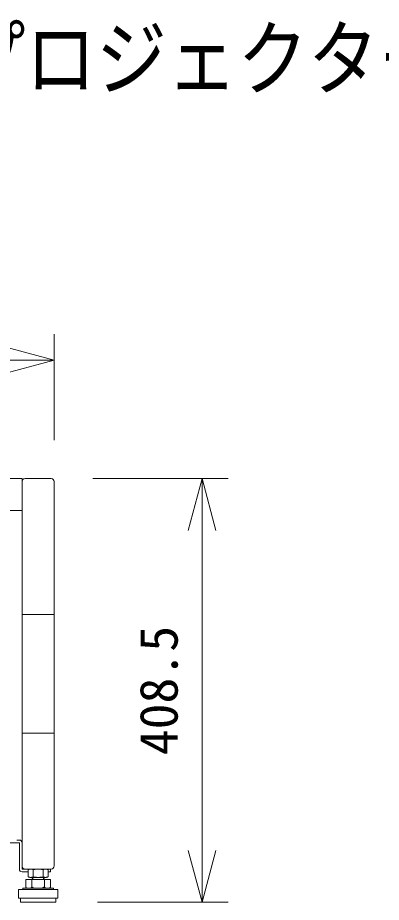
# Model space of a CAD drawing. Units: millimetres, scale not verified. Extents: x -62 to 63, y -57 to 57.
# Drawn here: x -15.47 to 2.04, y 14.17 to 56.8 of the extents above; entities that cross this region are included whole.
import ezdxf
from ezdxf.enums import TextEntityAlignment as Align

# ---------------------------------------------------------------- set-up
doc = ezdxf.new("R2010")
doc.units = ezdxf.units.MM
doc.header["$LTSCALE"] = 0.125
for name, color, linetype, lineweight in [('0-0_0', 7, 'Continuous', 20), ('0-4_SUNPO', 3, 'Continuous', 18), ('0-5_GAIKEI', 8, 'Continuous', 18)]:
    doc.layers.add(name, color=color, linetype=linetype, lineweight=lineweight)
doc.layers.add('0-1_MOJI1', color=7, linetype='Continuous')
doc.styles.add('ＭＳ ゴシック', font='')
doc.styles.get('ＭＳ ゴシック').set_extended_font_data('MS Gothic')

# ---------------------------------------------------------------- blocks, each defined once
blk = doc.blocks.new('_Open30')
at = {"layer": '0-0_0'}
blk.add_line((0, 0), (-1, 0), dxfattribs=at)
blk.add_lwpolyline([(-1, 0.26795), (0, 0), (-1, -0.26795)], dxfattribs=at)
blk = doc.blocks.new('D2')
at = {"layer": '0-4_SUNPO'}
for p, q in [((144.1884, 349.9483), (144.1884, 355.0531)), ((179.7884, 349.9483), (179.7884, 355.0531)), ((146.6884, 353.8031), (177.2884, 353.8031))]:
    blk.add_line(p, q, dxfattribs=at)
at = {"layer": '0-4_SUNPO', "xscale": 2.5, "yscale": 2.5, "rotation": 180}
blk.add_blockref('_Open30', (144.1884, 353.8031), dxfattribs=at)
at = {"layer": '0-4_SUNPO', "xscale": 2.5, "yscale": 2.5}
blk.add_blockref('_Open30', (179.7884, 353.8031), dxfattribs=at)
at = {"layer": '0-4_SUNPO', "color": 7, "style": 'ＭＳ ゴシック'}
blk.add_text('712', height=1.833, dxfattribs=at).set_placement((160.1134, 354.4281), align=Align.BOTTOM_LEFT)
blk = doc.blocks.new('D3')
at = {"layer": '0-4_SUNPO'}
for p, q in [((181.6384, 348.0983), (188.1548, 348.0983)), ((186.9048, 345.5983), (186.9048, 330.1733)), ((181.8634, 327.6733), (188.1548, 327.6733))]:
    blk.add_line(p, q, dxfattribs=at)
at = {"layer": '0-4_SUNPO', "xscale": 2.5, "yscale": 2.5}
for p, rotation in [((186.9048, 348.0983), 90), ((186.9048, 327.6733), 270)]:
    blk.add_blockref('_Open30', p, dxfattribs=dict(at, rotation=rotation))
at = {"layer": '0-4_SUNPO', "color": 7, "style": 'ＭＳ ゴシック'}
blk.add_text('408.5', height=1.833, rotation=90, dxfattribs=at).set_placement((186.2798, 334.7608), align=Align.BOTTOM_LEFT)

msp = doc.modelspace()

# ---------------------------------------------------------------- linework, layer by layer
at = {"layer": '0-5_GAIKEI', "color": 7}
for p, q in [((-47.7593, 34.5929), (-15.2593, 34.5929)), ((-15.2593, 15.7679), (-15.2593, 34.5929)), ((-15.1093, 34.5929), (-13.8593, 34.5929)), ((-13.7093, 15.9179), (-13.7093, 34.4429)), ((-15.2593, 33.0429), (-47.7593, 33.0429)), ((-15.5093, 17.1679), (-15.3893, 17.1679)), ((-31.2207, 17.0379), (-15.3893, 17.0379)), ((-15.3893, 15.7679), (-15.3893, 17.0379)), ((-15.2593, 15.6379), (-14.9606, 15.6379)), ((-14.957, 15.7399), (-14.9606, 15.7372)), ((-14.9606, 15.3985), (-14.9606, 15.7372)), ((-14.7729, 15.3679), (-14.7729, 15.3229)), ((-14.7343, 15.3679), (-14.7343, 15.2679)), ((-14.2343, 15.2679), (-14.2343, 15.3679)), ((-14.1956, 15.3679), (-14.1956, 15.3229)), ((-14.0079, 15.3985), (-14.0079, 15.7372)), ((-13.8893, 15.6379), (-14.0079, 15.6379)), ((-13.8893, 15.7679), (-13.8893, 15.6379)), ((-15.0843, 15.2679), (-13.8843, 15.2679)), ((-15.0843, 15.2679), (-15.0843, 14.9328)), ((-14.7729, 15.3229), (-14.7343, 15.3229)), ((-14.2343, 15.3229), (-14.1956, 15.3229)), ((-13.8843, 15.2679), (-13.8843, 14.9328)), ((-13.8843, 14.9311), (-13.8843, 14.9316)), ((-15.4268, 14.7679), (-15.4268, 14.3679)), ((-13.5668, 14.7929), (-15.4018, 14.7929)), ((-15.2205, 14.8429), (-15.2205, 14.7929)), ((-15.2205, 14.8429), (-13.748, 14.8429)), ((-13.748, 14.7929), (-13.748, 14.8429)), ((-13.5418, 14.3679), (-13.5418, 14.7679)), ((-15.3343, 14.3679), (-15.3343, 14.1679)), ((-13.6343, 14.1679), (-15.3343, 14.1679)), ((-13.6343, 14.1679), (-13.6343, 14.3679))]:
    msp.add_line(p, q, dxfattribs=at)
at = {"layer": '0-5_GAIKEI', "color": 1}
for p, q in [((-13.7093, 34.4429), (-13.7093, 28.0429)), ((-15.2593, 28.0429), (-13.7093, 28.0429)), ((-13.7093, 22.3179), (-15.2593, 22.3179)), ((-15.2593, 15.7679), (-13.8593, 15.7679)), ((-14.8712, 15.3679), (-14.0973, 15.3679)), ((-14.7224, 15.3985), (-14.7224, 15.7372)), ((-14.2461, 15.3985), (-14.2461, 15.7372)), ((-14.7843, 15.2679), (-14.7843, 14.9328)), ((-14.1843, 15.2679), (-14.1843, 14.9318)), ((-13.5418, 14.3679), (-15.4268, 14.3679))]:
    msp.add_line(p, q, dxfattribs=at)
for points in [[(-14.5776, 15.7642), (-14.5987, 15.7629), (-14.6198, 15.7609), (-14.6408, 15.7582), (-14.6616, 15.7546), (-14.6821, 15.75), (-14.7024, 15.7442), (-14.7224, 15.7372), (-14.7323, 15.7442), (-14.7424, 15.7499), (-14.7526, 15.7545), (-14.7629, 15.7582), (-14.7733, 15.7609), (-14.7837, 15.7628), (-14.7942, 15.7642), (-14.8047, 15.765), (-14.8152, 15.7654), (-14.8257, 15.7656), (-14.8362, 15.7656), (-14.8467, 15.7656), (-14.8572, 15.7656), (-14.8677, 15.7654), (-14.8783, 15.765), (-14.8888, 15.7642), (-14.8993, 15.7628), (-14.9097, 15.7609), (-14.9201, 15.7581), (-14.9304, 15.7545), (-14.9406, 15.7499), (-14.9506, 15.7442), (-14.9606, 15.7372)], [(-14.5776, 15.3715), (-14.5987, 15.3728), (-14.6198, 15.3748), (-14.6408, 15.3775), (-14.6616, 15.3811), (-14.6821, 15.3857), (-14.7024, 15.3915), (-14.7224, 15.3985), (-14.7323, 15.3915), (-14.7424, 15.3858), (-14.7526, 15.3812), (-14.7629, 15.3775), (-14.7733, 15.3748), (-14.7837, 15.3729), (-14.7942, 15.3715), (-14.8047, 15.3707), (-14.8152, 15.3703), (-14.8257, 15.3701), (-14.8362, 15.3701), (-14.8467, 15.3701), (-14.8572, 15.3701), (-14.8677, 15.3703), (-14.8783, 15.3707), (-14.8888, 15.3715), (-14.8993, 15.3729), (-14.9097, 15.3748), (-14.9201, 15.3776), (-14.9304, 15.3812), (-14.9406, 15.3858), (-14.9506, 15.3915), (-14.9606, 15.3985)], [(-14.0079, 15.7372), (-14.0179, 15.7442), (-14.0279, 15.7499), (-14.0381, 15.7545), (-14.0484, 15.7582), (-14.0588, 15.7609), (-14.0692, 15.7628), (-14.0797, 15.7642), (-14.0902, 15.765), (-14.1007, 15.7654), (-14.1112, 15.7656), (-14.1217, 15.7656), (-14.1322, 15.7656), (-14.1427, 15.7656), (-14.1532, 15.7654), (-14.1638, 15.765), (-14.1743, 15.7642), (-14.1848, 15.7628), (-14.1952, 15.7609), (-14.2056, 15.7581), (-14.2159, 15.7545), (-14.2261, 15.7499), (-14.2362, 15.7442), (-14.2461, 15.7372), (-14.2658, 15.7441), (-14.2857, 15.7498), (-14.3059, 15.7544), (-14.3263, 15.758), (-14.3469, 15.7607), (-14.3676, 15.7627), (-14.3885, 15.764), (-14.4094, 15.7649), (-14.4303, 15.7653), (-14.4513, 15.7655), (-14.4722, 15.7656), (-14.4931, 15.7656), (-14.5141, 15.7656), (-14.5352, 15.7654), (-14.5564, 15.765), (-14.5776, 15.7642)], [(-14.0079, 15.3985), (-14.0179, 15.3915), (-14.0279, 15.3858), (-14.0381, 15.3812), (-14.0484, 15.3775), (-14.0588, 15.3748), (-14.0692, 15.3729), (-14.0797, 15.3715), (-14.0902, 15.3707), (-14.1007, 15.3703), (-14.1112, 15.3701), (-14.1217, 15.3701), (-14.1322, 15.3701), (-14.1427, 15.3701), (-14.1532, 15.3703), (-14.1638, 15.3707), (-14.1743, 15.3715), (-14.1848, 15.3729), (-14.1952, 15.3748), (-14.2056, 15.3776), (-14.2159, 15.3812), (-14.2261, 15.3858), (-14.2362, 15.3915), (-14.2461, 15.3985), (-14.2658, 15.3916), (-14.2857, 15.3859), (-14.3059, 15.3813), (-14.3263, 15.3777), (-14.3469, 15.375), (-14.3676, 15.373), (-14.3885, 15.3717), (-14.4094, 15.3708), (-14.4303, 15.3704), (-14.4513, 15.3702), (-14.4722, 15.3701), (-14.4931, 15.3701), (-14.5141, 15.3701), (-14.5352, 15.3703), (-14.5564, 15.3707), (-14.5776, 15.3715)], [(-15.0842, 14.9328), (-15.0838, 14.9235), (-15.0824, 14.9147), (-15.0803, 14.9065), (-15.0775, 14.8989), (-15.0741, 14.892), (-15.0704, 14.8858), (-15.0663, 14.8801), (-15.0621, 14.8752), (-15.0578, 14.871), (-15.0534, 14.8673), (-15.049, 14.864), (-15.0445, 14.8611), (-15.0399, 14.8586), (-15.0353, 14.8564), (-15.0307, 14.8544), (-15.026, 14.8527), (-15.0213, 14.8513), (-15.0167, 14.85), (-15.012, 14.8489), (-15.0073, 14.8479), (-15.0026, 14.847), (-14.9979, 14.8462), (-14.9932, 14.8456), (-14.9885, 14.8451), (-14.9838, 14.8446), (-14.9791, 14.8443), (-14.9743, 14.844), (-14.9696, 14.8438), (-14.9649, 14.8436), (-14.9602, 14.8435), (-14.9554, 14.8434), (-14.9507, 14.8434), (-14.9459, 14.8434), (-14.9412, 14.8434), (-14.9365, 14.8434), (-14.9318, 14.8434), (-14.927, 14.8434), (-14.9223, 14.8434), (-14.9176, 14.8434)], [(-14.9176, 14.8434), (-14.9128, 14.8434), (-14.9081, 14.8435), (-14.9034, 14.8436), (-14.8986, 14.8438), (-14.8939, 14.844), (-14.8892, 14.8443), (-14.8844, 14.8446), (-14.8797, 14.8451), (-14.875, 14.8456), (-14.8703, 14.8463), (-14.8656, 14.847), (-14.8609, 14.8479), (-14.8562, 14.8489), (-14.8515, 14.8501), (-14.8468, 14.8514), (-14.8422, 14.8529), (-14.8375, 14.8545), (-14.8329, 14.8565), (-14.8283, 14.8587), (-14.8237, 14.8613), (-14.8193, 14.8642), (-14.8148, 14.8675), (-14.8105, 14.8712), (-14.8062, 14.8755), (-14.802, 14.8804), (-14.798, 14.886), (-14.7942, 14.8923), (-14.791, 14.8992), (-14.7882, 14.9067), (-14.7861, 14.9148), (-14.7847, 14.9235), (-14.7843, 14.9328)], [(-14.7843, 14.9328), (-14.7833, 14.9236), (-14.7806, 14.9149), (-14.7764, 14.9068), (-14.7709, 14.8993), (-14.7643, 14.8924), (-14.7569, 14.8861), (-14.7489, 14.8805), (-14.7405, 14.8755), (-14.732, 14.8713), (-14.7233, 14.8676), (-14.7145, 14.8643), (-14.7056, 14.8614), (-14.6966, 14.8588), (-14.6875, 14.8566), (-14.6783, 14.8546), (-14.6691, 14.853), (-14.6598, 14.8515), (-14.6505, 14.8502), (-14.6412, 14.849), (-14.6319, 14.848), (-14.6226, 14.8471), (-14.6133, 14.8464), (-14.6039, 14.8457), (-14.5945, 14.8452), (-14.5852, 14.8447), (-14.5758, 14.8443), (-14.5664, 14.844), (-14.557, 14.8438), (-14.5476, 14.8436), (-14.5382, 14.8435), (-14.5287, 14.8434), (-14.5193, 14.8434), (-14.5099, 14.8434), (-14.5005, 14.8434), (-14.4911, 14.8434), (-14.4817, 14.8434), (-14.4723, 14.8434), (-14.4629, 14.8433), (-14.4534, 14.8434)], [(-14.4534, 14.8434), (-14.444, 14.8434), (-14.4345, 14.8435), (-14.425, 14.8436), (-14.4155, 14.8437), (-14.406, 14.8439), (-14.3965, 14.8442), (-14.387, 14.8445), (-14.3776, 14.845), (-14.3681, 14.8455), (-14.3586, 14.8461), (-14.3491, 14.8469), (-14.3396, 14.8477), (-14.3302, 14.8487), (-14.3208, 14.8498), (-14.3113, 14.8511), (-14.3019, 14.8525), (-14.2926, 14.8542), (-14.2833, 14.8561), (-14.2741, 14.8583), (-14.2649, 14.8608), (-14.2559, 14.8636), (-14.247, 14.8669), (-14.2382, 14.8705), (-14.2295, 14.8748), (-14.2209, 14.8797), (-14.2127, 14.8852), (-14.2052, 14.8915), (-14.1984, 14.8983), (-14.1927, 14.9058), (-14.1883, 14.9139), (-14.1854, 14.9226), (-14.1843, 14.9318)], [(-14.1843, 14.9318), (-14.1837, 14.9225), (-14.1822, 14.9138), (-14.18, 14.9057), (-14.1772, 14.8982), (-14.1738, 14.8914), (-14.17, 14.8852), (-14.166, 14.8797), (-14.1617, 14.8748), (-14.1574, 14.8706), (-14.153, 14.867), (-14.1486, 14.8637), (-14.1441, 14.8609), (-14.1395, 14.8584), (-14.1349, 14.8562), (-14.1303, 14.8543), (-14.1256, 14.8526), (-14.121, 14.8512), (-14.1163, 14.8499), (-14.1117, 14.8488), (-14.107, 14.8478), (-14.1023, 14.8469), (-14.0976, 14.8462), (-14.0929, 14.8456), (-14.0882, 14.845), (-14.0835, 14.8446), (-14.0788, 14.8442), (-14.0741, 14.844), (-14.0693, 14.8437), (-14.0646, 14.8436), (-14.0599, 14.8435), (-14.0551, 14.8434), (-14.0504, 14.8434), (-14.0457, 14.8434), (-14.041, 14.8434), (-14.0362, 14.8434), (-14.0315, 14.8434), (-14.0268, 14.8434), (-14.0221, 14.8434), (-14.0173, 14.8434)], [(-14.0173, 14.8434), (-14.0126, 14.8434), (-14.0079, 14.8435), (-14.0032, 14.8436), (-13.9984, 14.8438), (-13.9937, 14.844), (-13.989, 14.8443), (-13.9843, 14.8447), (-13.9796, 14.8451), (-13.9748, 14.8457), (-13.9701, 14.8463), (-13.9654, 14.8471), (-13.9608, 14.8479), (-13.9561, 14.849), (-13.9514, 14.8501), (-13.9467, 14.8514), (-13.9421, 14.8529), (-13.9374, 14.8546), (-13.9328, 14.8565), (-13.9282, 14.8588), (-13.9237, 14.8613), (-13.9192, 14.8642), (-13.9148, 14.8675), (-13.9104, 14.8713), (-13.9061, 14.8755), (-13.9019, 14.8805), (-13.8979, 14.8861), (-13.8942, 14.8923), (-13.8909, 14.8992), (-13.8882, 14.9067), (-13.8861, 14.9148), (-13.8847, 14.9235), (-13.8843, 14.9328)]]:
    msp.add_lwpolyline(points, dxfattribs=at)
for centre, radius, start, end in [((-15.1093, 34.4429), 0.15, 90, 180), ((-15.1093, 15.9179), 0.15, 180, 270), ((-14.8712, 15.6223), 0.1455, 90, 121.70693), ((-14.0973, 15.6223), 0.1455, 52.10669, 90)]:
    msp.add_arc(centre, radius, start, end, dxfattribs=at)
at = {"layer": '0-5_GAIKEI', "color": 7}
for centre, radius, start, end in [((-13.8593, 34.4429), 0.15, 0, 90), ((-15.3893, 17.0379), 0.13, 0, 90), ((-13.8593, 15.9179), 0.15, 270, 0), ((-15.2593, 15.7679), 0.13, 180, 270), ((-14.8712, 15.5134), 0.1455, 232.10669, 270), ((-14.0973, 15.5134), 0.1455, 270, 301.02794), ((-14.9942, 14.9329), 0.09, 180.01019, 269.60299), ((-13.9743, 14.9328), 0.09, 270.39419, 0), ((-15.4018, 14.7679), 0.025, 90, 180), ((-13.5668, 14.7679), 0.025, 0, 90)]:
    msp.add_arc(centre, radius, start, end, dxfattribs=at)

# ---------------------------------------------------------------- block references
at = {"layer": '0-4_SUNPO'}
for name in ['D2', 'D3']:
    msp.add_blockref(name, (-193.4976, -313.5054), dxfattribs=at)

# ---------------------------------------------------------------- texts
at = {"layer": '0-1_MOJI1', "style": 'ＭＳ ゴシック', "width": 0.85}
msp.add_text('ＤＬＰ方式プロジェクター（フレーム付、レンズ別売）', height=2.933, dxfattribs=at).set_placement((-35.4976, 52.4946), align=Align.BOTTOM_LEFT)

doc.saveas('drawing.dxf')
